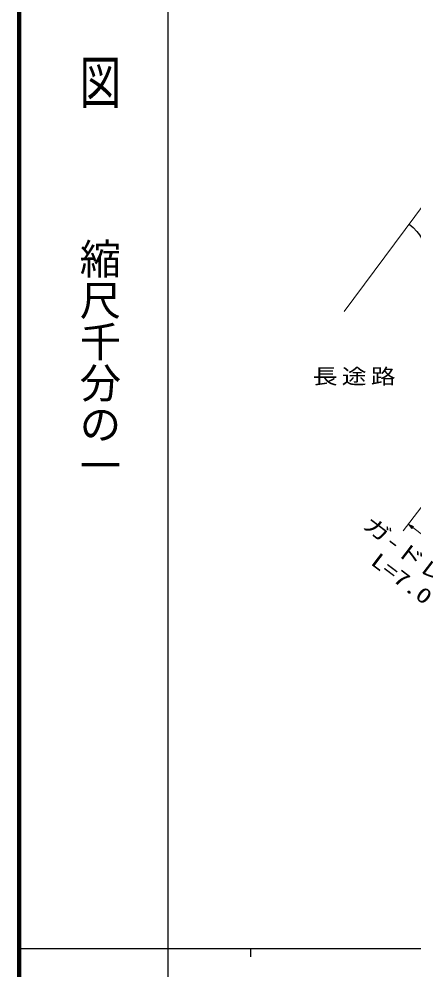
# Model space of a CAD drawing. Units: millimetres, scale not verified. Extents: x 40000 to 680000, y 20000 to 380000.
# Drawn here: x 40000 to 87770, y 202409 to 317534 of the extents above; entities that cross this region are included whole.
import ezdxf
from ezdxf.enums import TextEntityAlignment as Align

# ---------------------------------------------------------------- set-up
doc = ezdxf.new("R2010")
doc.units = ezdxf.units.MM
doc.header["$LTSCALE"] = 1000
for name, color, linetype, lineweight in [('M-BGD', 7, 'Continuous', 25), ('M-BGD-HTXT', 7, 'Continuous', 13), ('M-TTL', 2, 'Continuous', 140), ('M-TTL-BAND', 7, 'Continuous', 25)]:
    doc.layers.add(name, color=color, linetype=linetype, lineweight=lineweight)
doc.styles.add('@ＭＳ ゴシック', font='')
doc.styles.add('ＭＳ ゴシック', font='')
doc.styles.get('@ＭＳ ゴシック').set_extended_font_data('@MS Gothic')
doc.styles.get('ＭＳ ゴシック').set_extended_font_data('MS Gothic')

msp = doc.modelspace()

# ---------------------------------------------------------------- linework, layer by layer
at = {"layer": 'M-BGD'}
msp.add_lwpolyline([(87170, 292708), (87675, 292286), (88136, 291823), (88450, 291400), (88715, 290940), (89023, 290254), (89278, 289539), (89398, 289159), (89514, 288777)], dxfattribs=at)
at = {"layer": 'M-BGD-HTXT'}
for p, q in [((94837, 303025), (79309, 282131)), ((94882, 266622), (86483, 255573)), ((87089, 256369), (91582, 252954))]:
    msp.add_line(p, q, dxfattribs=at)
for points in [[(87089, 256369), (87508, 255847), (87704, 256105)], [(87195, 256289), (87643, 256091), (87505, 255910)], [(87246, 256249), (87608, 256087), (87500, 255944)], [(87299, 256209), (87574, 256082), (87496, 255978)], [(87351, 256170), (87540, 256077), (87491, 256013)]]:
    msp.add_lwpolyline(points, close=True, dxfattribs=at)
for points in [[(87142, 256329), (87677, 256096), (87510, 255876), (87143, 256328)], [(87496, 256060), (87404, 256130), (87506, 256073), (87486, 256047), (87404, 256130)]]:
    msp.add_lwpolyline(points, dxfattribs=at)
at = {"layer": 'M-TTL'}
msp.add_line((40000, 380000), (40000, 20000), dxfattribs=at)
at = {"layer": 'M-TTL-BAND'}
for p, q in [((58000, 370000), (58000, 20000)), ((40000, 205000), (579000, 205000)), ((68000, 205000), (68000, 204000))]:
    msp.add_line(p, q, dxfattribs=at)

# ---------------------------------------------------------------- texts
at = {"layer": 'M-BGD-HTXT', "style": 'ＭＳ ゴシック', "width": 1.35}
for s, p in [('ガ-ドレ-ル', (81095, 255601)), ('L=7.0', (82065, 251165))]:
    msp.add_text(s, height=1833, rotation=322.8, dxfattribs=at).set_placement(p, align=Align.BOTTOM_LEFT)
at = {"layer": 'M-BGD-HTXT', "insert": (75528, 273152), "char_height": 1833, "attachment_point": 7, "style": 'ＭＳ ゴシック'}
msp.add_mtext('\\T1.17;\\W1.2;長途路', dxfattribs=at)
at = {"layer": 'M-TTL-BAND', "style": '@ＭＳ ゴシック', "width": 1.4}
msp.add_text('平  面  図', height=3666, rotation=270, dxfattribs=at).set_placement((49777, 306475), align=Align.MIDDLE_RIGHT)
at = {"layer": 'M-TTL-BAND', "style": '@ＭＳ ゴシック'}
msp.add_text('縮尺千分の一', height=3666, rotation=270, dxfattribs=at).set_placement((49777, 261030), align=Align.MIDDLE_RIGHT)

doc.saveas('drawing.dxf')
